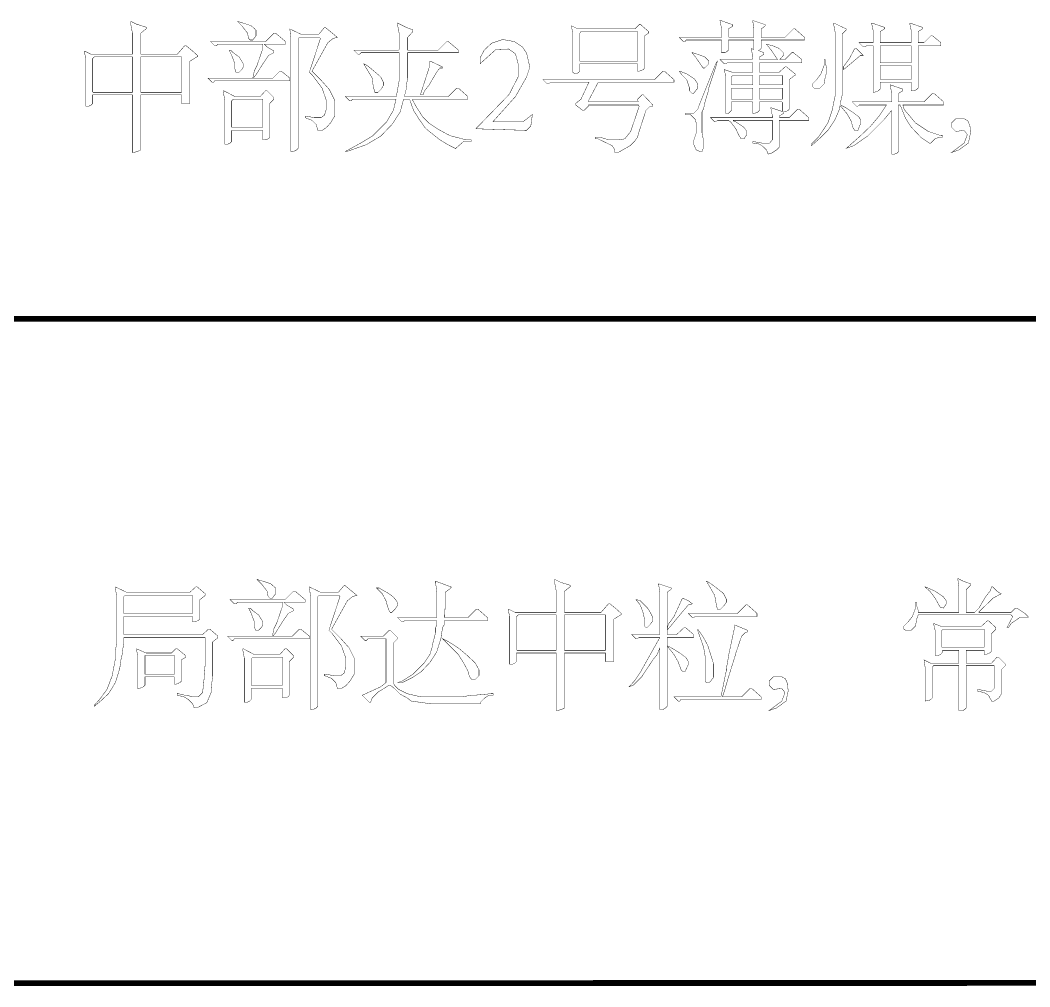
# Model space of a CAD drawing. Extents: x 94 to 452, y -72 to 1042.
# Drawn here: x 284.53 to 310.75, y 358.03 to 383.14 of the extents above; entities that cross this region are included whole.
import ezdxf

# ---------------------------------------------------------------- set-up
doc = ezdxf.new("R2010")
doc.units = 0
doc.header["$MEASUREMENT"] = 0
doc.layers.add('TREE_LAYER', color=7, linetype='Continuous')

msp = doc.modelspace()

# ---------------------------------------------------------------- linework, layer by layer
at = {"layer": 'TREE_LAYER'}
for points, const_width, elevation in [([(287.411292, 383.105089), (287.397567, 383.105089), (287.397567, 383.036462), (287.438743, 382.816854), (287.438743, 382.267834), (287.438743, 382.254109), (286.368155, 382.254109), (286.203449, 382.336462), (286.189724, 382.336462), (286.189724, 382.322736), (286.2309, 382.15803), (286.2309, 380.909011), (286.313253, 380.909011), (286.368155, 380.936462), (286.409332, 380.977638), (286.409332, 381.197246), (286.423057, 381.197246), (287.438743, 381.197246), (287.438743, 381.197246), (287.438743, 379.701168), (287.47992, 379.701168), (287.603449, 379.742344), (287.658351, 379.769795), (287.658351, 381.197246), (287.658351, 381.197246), (288.715214, 381.197246), (288.715214, 381.197246), (288.715214, 380.977638), (288.934822, 380.977638), (288.934822, 382.075677), (289.113253, 382.185481), (289.126979, 382.185481), (289.126979, 382.226658), (288.989724, 382.350187), (288.838743, 382.473717), (288.797567, 382.473717), (288.60541, 382.254109), (287.658351, 382.254109), (287.658351, 382.267834), (287.658351, 382.803128), (287.795606, 382.912932), (287.809332, 382.912932), (287.809332, 382.954109), (287.589724, 383.022736), (287.575998, 383.022736), (287.411292, 383.105089), (287.411292, 383.105089)], 0.01, 47), ([(290.183841, 383.105089), (290.170116, 383.105089), (290.293645, 382.98156), (290.4309, 382.803128), (290.458351, 382.665873), (290.499528, 382.624697), (290.568155, 382.624697), (290.650508, 382.734501), (290.650508, 382.885481), (290.526979, 382.995285), (290.321096, 383.063913), (290.266194, 383.077638), (290.183841, 383.105089), (290.183841, 383.105089)], 0.01, 47), ([(302.715214, 383.13254), (302.701488, 383.13254), (302.701488, 383.118815), (302.742665, 382.926658), (302.742665, 382.70705), (302.742665, 382.693324), (301.644626, 382.693324), (301.75443, 382.583521), (301.795606, 382.583521), (301.823057, 382.624697), (302.742665, 382.624697), (302.742665, 382.624697), (302.742665, 382.295285), (302.825018, 382.295285), (302.87992, 382.322736), (302.921096, 382.363913), (302.921096, 382.624697), (302.934822, 382.624697), (303.57992, 382.624697), (303.57992, 382.624697), (303.57992, 382.391364), (303.57992, 382.377638), (303.511292, 382.405089), (303.552469, 382.199207), (303.538743, 382.116854), (302.701488, 382.116854), (302.811292, 382.00705), (302.852469, 382.00705), (302.893645, 382.034501), (303.538743, 382.034501), (303.552469, 382.034501), (303.552469, 381.787442), (303.538743, 381.787442), (303.017175, 381.787442), (302.934822, 381.814893), (302.811292, 381.85607), (302.852469, 381.677638), (302.852469, 380.716854), (302.921096, 380.716854), (303.003449, 380.799207), (303.003449, 381.005089), (303.003449, 381.018815), (303.538743, 381.018815), (303.552469, 381.005089), (303.552469, 380.716854), (303.634822, 380.730579), (303.689724, 380.75803), (303.7309, 380.799207), (303.7309, 381.005089), (303.7309, 381.018815), (304.307371, 381.018815), (304.321096, 381.005089), (304.321096, 380.771756), (304.307371, 380.771756), (304.019136, 380.867834), (304.060312, 380.661952), (304.060312, 380.60705), (302.45443, 380.60705), (302.564234, 380.497246), (302.591685, 380.497246), (302.632861, 380.538423), (302.921096, 380.538423), (302.975998, 380.497246), (303.113253, 380.318815), (303.181881, 380.167834), (303.250508, 380.05803), (303.332861, 380.05803), (303.332861, 380.071756), (303.401488, 380.167834), (303.401488, 380.250187), (303.319136, 380.359991), (303.113253, 380.497246), (303.044626, 380.524697), (303.044626, 380.538423), (303.044626, 380.538423), (304.060312, 380.538423), (304.060312, 380.538423), (304.060312, 380.030579), (303.991685, 379.948226), (303.785802, 379.948226), (303.552469, 379.989403), (303.552469, 379.948226), (303.7309, 379.920775), (303.840704, 379.838423), (303.909332, 379.769795), (303.950508, 379.659991), (304.046587, 379.687442), (304.170116, 379.769795), (304.238743, 379.838423), (304.238743, 380.538423), (304.252469, 380.538423), (305.007371, 380.538423), (305.007371, 380.60705), (304.760312, 380.826658), (304.719136, 380.826658), (304.499528, 380.60705), (304.252469, 380.60705), (304.238743, 380.620775), (304.238743, 380.648226), (304.348547, 380.716854), (304.348547, 380.75803), (304.362273, 380.75803), (304.458351, 380.785481), (304.499528, 380.826658), (304.499528, 381.595285), (304.636783, 381.705089), (304.650508, 381.705089), (304.650508, 381.746266), (304.4309, 381.924697), (304.389724, 381.924697), (304.238743, 381.787442), (303.7309, 381.787442), (303.7309, 381.787442), (303.7309, 382.034501), (303.7309, 382.034501), (304.828939, 382.034501), (304.828939, 382.116854), (304.609332, 382.295285), (304.568155, 382.295285), (304.389724, 382.116854), (304.252469, 382.116854), (304.252469, 382.116854), (304.348547, 382.226658), (304.348547, 382.295285), (304.238743, 382.405089), (304.074037, 382.473717), (304.019136, 382.487442), (303.923057, 382.514893), (303.909332, 382.514893), (304.019136, 382.377638), (304.197567, 382.116854), (304.197567, 382.116854), (303.7309, 382.116854), (303.7309, 382.185481), (303.840704, 382.254109), (303.840704, 382.295285), (303.703449, 382.350187), (303.772077, 382.405089), (303.772077, 382.624697), (303.772077, 382.624697), (304.897567, 382.624697), (304.897567, 382.693324), (304.650508, 382.912932), (304.609332, 382.912932), (304.389724, 382.693324), (303.772077, 382.693324), (303.772077, 382.70705), (303.772077, 382.912932), (303.868155, 382.98156), (303.881881, 383.022736), (303.552469, 383.13254), (303.552469, 383.13254), (303.552469, 383.118815), (303.57992, 382.926658), (303.57992, 382.70705), (303.57992, 382.693324), (302.934822, 382.693324), (302.921096, 382.70705), (302.921096, 382.912932), (303.0309, 382.98156), (303.0309, 383.022736), (302.715214, 383.13254), (302.715214, 383.13254)], 0.01, 47), ([(292.448547, 382.954109), (292.421096, 382.940383), (292.283841, 382.775677), (291.817175, 382.775677), (291.528939, 382.912932), (291.55639, 382.679599), (291.55639, 379.728619), (291.652469, 379.742344), (291.707371, 379.769795), (291.748547, 379.810972), (291.748547, 382.665873), (291.775998, 382.693324), (292.297567, 382.693324), (292.325018, 382.665873), (292.036783, 381.787442), (292.119136, 381.705089), (292.366194, 381.375677), (292.475998, 381.059991), (292.475998, 380.826658), (292.434822, 380.689403), (292.434822, 380.675677), (292.338743, 380.60705), (292.160312, 380.60705), (291.95443, 380.648226), (291.926979, 380.648226), (291.926979, 380.60705), (292.10541, 380.538423), (292.215214, 380.428619), (292.25639, 380.277638), (292.366194, 380.277638), (292.475998, 380.346266), (292.585802, 380.469795), (292.695606, 380.648226), (292.695606, 381.059991), (292.558351, 381.334501), (292.338743, 381.58156), (292.10541, 381.814893), (292.517175, 382.55607), (292.65443, 382.665873), (292.764234, 382.693324), (292.448547, 382.954109), (292.448547, 382.954109)], 0.01, 47), ([(294.328939, 383.063913), (294.328939, 383.063913), (294.328939, 383.009011), (294.370116, 382.789403), (294.370116, 382.377638), (294.35639, 382.363913), (293.189724, 382.363913), (293.299528, 382.254109), (293.340704, 382.254109), (293.381881, 382.295285), (294.35639, 382.295285), (294.370116, 382.295285), (294.370116, 381.58156), (294.301488, 381.183521), (294.301488, 381.15607), (292.970116, 381.15607), (293.07992, 381.046266), (293.121096, 381.046266), (293.162273, 381.087442), (294.287763, 381.087442), (294.287763, 381.087442), (294.219136, 380.799207), (294.040704, 380.497246), (293.670116, 380.126658), (293.395606, 379.961952), (292.970116, 379.728619), (293.011292, 379.728619), (293.519136, 379.90705), (293.889724, 380.126658), (294.191685, 380.442344), (294.397567, 380.75803), (294.47992, 381.073717), (294.493645, 381.087442), (294.6309, 381.087442), (294.644626, 381.073717), (294.740704, 380.799207), (294.877959, 380.579599), (295.042665, 380.346266), (295.083841, 380.305089), (295.426979, 380.030579), (295.660312, 379.893324), (295.825018, 379.810972), (295.838743, 379.810972), (296.044626, 379.989403), (296.236783, 379.989403), (296.236783, 380.030579), (296.113253, 380.030579), (295.687763, 380.140383), (295.358351, 380.318815), (295.138743, 380.469795), (294.987763, 380.620775), (294.809332, 380.895285), (294.713253, 381.073717), (294.726979, 381.087442), (296.15443, 381.087442), (296.15443, 381.15607), (295.907371, 381.375677), (295.866194, 381.375677), (295.646587, 381.15607), (294.507371, 381.15607), (294.507371, 381.169795), (294.548547, 381.334501), (294.562273, 381.485481), (294.589724, 381.636462), (294.589724, 382.295285), (294.589724, 382.295285), (295.907371, 382.295285), (295.907371, 382.363913), (295.646587, 382.583521), (295.60541, 382.583521), (295.385802, 382.363913), (294.589724, 382.363913), (294.589724, 382.377638), (294.589724, 382.693324), (294.726979, 382.844305), (294.726979, 382.885481), (294.548547, 382.954109), (294.328939, 383.063913), (294.328939, 383.063913)], 0.01, 47), ([(300.642665, 383.022736), (300.601488, 383.022736), (300.491685, 382.912932), (299.009332, 382.912932), (298.844626, 382.995285), (298.872077, 382.816854), (298.872077, 381.787442), (298.940704, 381.746266), (298.981881, 381.746266), (299.064234, 381.814893), (299.064234, 381.993324), (299.064234, 382.00705), (300.560312, 382.00705), (300.560312, 381.993324), (300.560312, 381.814893), (300.601488, 381.814893), (300.711292, 381.85607), (300.738743, 381.897246), (300.738743, 382.734501), (300.848547, 382.803128), (300.848547, 382.844305), (300.642665, 383.022736), (300.642665, 383.022736)], 0.01, 47), ([(299.091685, 382.844305), (299.091685, 382.844305), (300.560312, 382.844305), (300.560312, 382.844305), (300.560312, 382.075677), (300.560312, 382.075677), (299.064234, 382.075677), (299.064234, 382.075677), (299.064234, 382.803128), (299.091685, 382.844305), (299.091685, 382.844305)], 0.01, 47), ([(305.666194, 383.063913), (305.652469, 383.063913), (305.652469, 383.036462), (305.693645, 382.816854), (305.693645, 381.183521), (305.638743, 380.922736), (305.625018, 380.826658), (305.515214, 380.497246), (305.40541, 380.318815), (305.25443, 380.099207), (305.075998, 379.920775), (305.075998, 379.879599), (305.309332, 380.085481), (305.515214, 380.291364), (305.693645, 380.565873), (305.803449, 380.826658), (305.817175, 380.909011), (305.844626, 380.895285), (305.995606, 380.716854), (306.10541, 380.524697), (306.160312, 380.33254), (306.201488, 380.277638), (306.283841, 380.277638), (306.352469, 380.45607), (306.352469, 380.538423), (306.325018, 380.60705), (306.297567, 380.634501), (306.132861, 380.75803), (305.968155, 380.867834), (305.8309, 380.936462), (305.8309, 381.005089), (305.872077, 381.183521), (305.872077, 382.775677), (305.981881, 382.885481), (305.981881, 382.912932), (305.803449, 382.995285), (305.666194, 383.063913), (305.666194, 383.063913)], 0.01, 47), ([(306.65443, 383.063913), (306.640704, 383.063913), (306.640704, 383.050187), (306.681881, 382.85803), (306.681881, 382.55607), (306.681881, 382.55607), (306.311292, 382.55607), (306.421096, 382.446266), (306.462273, 382.446266), (306.503449, 382.473717), (306.681881, 382.473717), (306.681881, 382.473717), (306.681881, 381.265873), (306.764234, 381.279599), (306.819136, 381.30705), (306.860312, 381.348226), (306.860312, 381.526658), (306.874037, 381.526658), (307.670116, 381.526658), (307.670116, 381.526658), (307.670116, 381.30705), (307.738743, 381.30705), (307.807371, 381.334501), (307.848547, 381.375677), (307.848547, 382.473717), (307.862273, 382.473717), (308.438743, 382.473717), (308.438743, 382.55607), (308.219136, 382.734501), (308.177959, 382.734501), (307.999528, 382.55607), (307.862273, 382.55607), (307.848547, 382.55607), (307.848547, 382.844305), (307.958351, 382.912932), (307.958351, 382.954109), (307.642665, 383.063913), (307.628939, 383.063913), (307.628939, 383.050187), (307.670116, 382.85803), (307.670116, 382.55607), (307.670116, 382.55607), (306.874037, 382.55607), (306.860312, 382.55607), (306.860312, 382.844305), (306.970116, 382.912932), (306.970116, 382.954109), (306.65443, 383.063913), (306.65443, 383.063913)], 0.01, 47), ([(291.158351, 382.803128), (291.117175, 382.803128), (290.897567, 382.583521), (289.470116, 382.583521), (289.57992, 382.473717), (289.621096, 382.473717), (289.662273, 382.514893), (290.828939, 382.514893), (290.828939, 382.514893), (290.828939, 382.405089), (290.677959, 381.965873), (290.609332, 381.828619), (290.568155, 381.636462), (289.401488, 381.636462), (289.511292, 381.526658), (289.552469, 381.526658), (289.57992, 381.567834), (291.528939, 381.567834), (291.528939, 381.636462), (291.309332, 381.814893), (291.268155, 381.814893), (291.089724, 381.636462), (290.581881, 381.636462), (290.581881, 381.636462), (290.650508, 381.718815), (290.828939, 382.00705), (290.97992, 382.226658), (291.117175, 382.295285), (291.117175, 382.336462), (290.938743, 382.446266), (290.870116, 382.514893), (290.870116, 382.514893), (291.419136, 382.514893), (291.419136, 382.583521), (291.158351, 382.803128), (291.158351, 382.803128)], 0.01, 47), ([(297.362273, 382.583521), (297.060312, 382.638423), (296.772077, 382.542344), (296.57992, 382.363913), (296.470116, 382.15803), (296.470116, 382.00705), (296.881881, 382.377638), (297.211292, 382.391364), (297.389724, 382.267834), (297.458351, 382.00705), (297.458351, 381.663913), (297.225018, 381.210972), (296.360312, 380.318815), (297.677959, 380.277638), (297.787763, 380.387442), (297.828939, 380.689403), (297.581881, 380.497246), (296.881881, 380.497246), (296.799528, 380.497246), (297.389724, 381.15607), (297.677959, 381.663913), (297.719136, 381.787442), (297.760312, 381.910972), (297.760312, 381.938423), (297.732861, 382.048226), (297.691685, 382.226658), (297.677959, 382.28156), (297.581881, 382.43254), (297.568155, 382.446266), (297.362273, 382.583521), (297.362273, 382.583521)], 0.01, 47), ([(289.991685, 382.363913), (289.950508, 382.363913), (290.019136, 382.226658), (290.101488, 382.00705), (290.101488, 381.883521), (290.128939, 381.787442), (290.128939, 381.787442), (290.211292, 381.787442), (290.27992, 381.85607), (290.321096, 381.924697), (290.321096, 382.00705), (290.27992, 382.075677), (290.211292, 382.185481), (290.060312, 382.295285), (289.991685, 382.363913), (289.991685, 382.363913)], 0.01, 47), ([(306.242665, 382.405089), (306.201488, 382.405089), (306.064234, 382.144305), (305.913253, 381.938423), (305.913253, 381.85607), (306.352469, 382.226658), (306.421096, 382.226658), (306.242665, 382.405089), (306.242665, 382.405089)], 0.01, 47), ([(306.860312, 382.473717), (306.874037, 382.473717), (307.670116, 382.473717), (307.670116, 382.473717), (307.670116, 382.048226), (307.670116, 382.034501), (306.874037, 382.034501), (306.860312, 382.048226), (306.860312, 382.473717), (306.860312, 382.473717)], 0.01, 47), ([(286.450508, 382.185481), (286.450508, 382.185481), (287.438743, 382.185481), (287.438743, 382.185481), (287.438743, 381.279599), (287.438743, 381.265873), (286.423057, 381.265873), (286.409332, 381.279599), (286.409332, 382.144305), (286.450508, 382.185481), (286.450508, 382.185481)], 0.01, 47), ([(287.658351, 382.185481), (287.658351, 382.185481), (288.715214, 382.185481), (288.715214, 382.185481), (288.715214, 381.279599), (288.715214, 381.265873), (287.658351, 381.265873), (287.658351, 381.279599), (287.658351, 382.185481), (287.658351, 382.185481)], 0.01, 47), ([(295.17992, 382.075677), (295.166194, 382.075677), (295.166194, 381.965873), (294.919136, 381.197246), (294.987763, 381.197246), (295.028939, 381.30705), (295.138743, 381.444305), (295.358351, 381.814893), (295.426979, 381.897246), (295.495606, 381.897246), (295.495606, 381.924697), (295.17992, 382.075677), (295.17992, 382.075677)], 0.01, 47), ([(302.632861, 382.075677), (302.591685, 382.00705), (302.152469, 380.909011), (302.125018, 380.826658), (302.015214, 380.716854), (301.795606, 380.716854), (301.795606, 380.689403), (301.932861, 380.689403), (302.05639, 380.565873), (302.083841, 380.469795), (302.083841, 380.209011), (302.015214, 380.003128), (302.015214, 379.920775), (302.083841, 379.769795), (302.17992, 379.728619), (302.234822, 379.728619), (302.262273, 379.797246), (302.262273, 380.071756), (302.234822, 380.209011), (302.234822, 380.75803), (302.275998, 380.840383), (302.317175, 381.03254), (302.413253, 381.348226), (302.413253, 381.389403), (302.591685, 381.924697), (302.632861, 382.075677), (302.632861, 382.075677)], 0.01, 47), ([(301.987763, 382.295285), (301.974037, 382.295285), (302.083841, 382.15803), (302.262273, 381.897246), (302.303449, 381.897246), (302.413253, 382.00705), (302.413253, 382.075677), (302.303449, 382.185481), (302.125018, 382.254109), (302.070116, 382.267834), (301.987763, 382.295285), (301.987763, 382.295285)], 0.01, 47), ([(305.432861, 382.116854), (305.40541, 382.116854), (305.40541, 381.965873), (305.323057, 381.746266), (305.213253, 381.595285), (305.103449, 381.485481), (305.103449, 381.416854), (305.144626, 381.375677), (305.295606, 381.375677), (305.40541, 381.485481), (305.432861, 381.650187), (305.432861, 381.677638), (305.474037, 381.773717), (305.474037, 381.897246), (305.432861, 382.034501), (305.432861, 382.116854), (305.432861, 382.116854)], 0.01, 47), ([(293.450508, 382.00705), (293.450508, 382.00705), (293.464234, 381.979599), (293.670116, 381.636462), (293.697567, 381.403128), (293.738743, 381.279599), (293.738743, 381.265873), (293.821096, 381.265873), (293.903449, 381.348226), (293.958351, 381.444305), (293.958351, 381.526658), (293.889724, 381.663913), (293.862273, 381.691364), (293.670116, 381.85607), (293.532861, 381.965873), (293.450508, 382.00705), (293.450508, 382.00705)], 0.01, 47), ([(301.260312, 381.814893), (301.219136, 381.814893), (300.999528, 381.595285), (298.103449, 381.595285), (298.213253, 381.485481), (298.25443, 381.485481), (298.295606, 381.526658), (299.297567, 381.526658), (299.297567, 381.526658), (299.283841, 381.499207), (299.091685, 381.087442), (298.95443, 380.977638), (298.95443, 380.936462), (299.132861, 380.799207), (299.174037, 380.799207), (299.283841, 380.909011), (299.283841, 380.936462), (300.587763, 380.936462), (300.601488, 380.895285), (300.381881, 380.250187), (300.2309, 380.05803), (300.066194, 380.030579), (299.819136, 380.030579), (299.585802, 380.099207), (299.462273, 380.099207), (299.462273, 380.05803), (299.5309, 380.05803), (299.901488, 379.879599), (299.970116, 379.769795), (299.970116, 379.701168), (300.052469, 379.701168), (300.368155, 379.879599), (300.491685, 380.003128), (300.560312, 380.099207), (300.601488, 380.250187), (300.77992, 380.799207), (300.889724, 380.909011), (300.958351, 380.909011), (300.958351, 380.936462), (300.711292, 381.197246), (300.670116, 381.197246), (300.560312, 381.087442), (300.574037, 381.03254), (300.574037, 381.018815), (299.283841, 381.018815), (299.283841, 381.046266), (299.5309, 381.512932), (299.544626, 381.526658), (301.507371, 381.526658), (301.507371, 381.595285), (301.260312, 381.814893), (301.260312, 381.814893)], 0.01, 47), ([(301.658351, 381.814893), (301.644626, 381.814893), (301.713253, 381.718815), (301.836783, 381.595285), (301.90541, 381.389403), (301.90541, 381.30705), (301.974037, 381.238423), (302.015214, 381.238423), (302.125018, 381.375677), (302.111292, 381.499207), (302.042665, 381.609011), (301.836783, 381.746266), (301.658351, 381.814893), (301.658351, 381.814893)], 0.01, 47), ([(306.860312, 381.965873), (306.874037, 381.965873), (307.670116, 381.965873), (307.670116, 381.965873), (307.670116, 381.609011), (307.670116, 381.595285), (306.874037, 381.595285), (306.860312, 381.609011), (306.860312, 381.965873), (306.860312, 381.965873)], 0.01, 47), ([(303.044626, 381.705089), (303.058351, 381.705089), (303.538743, 381.705089), (303.552469, 381.705089), (303.552469, 381.45803), (303.538743, 381.45803), (303.003449, 381.45803), (303.003449, 381.45803), (303.003449, 381.677638), (303.044626, 381.705089), (303.044626, 381.705089)], 0.01, 47), ([(303.7309, 381.705089), (303.7309, 381.705089), (304.307371, 381.705089), (304.321096, 381.705089), (304.321096, 381.45803), (304.307371, 381.45803), (303.7309, 381.45803), (303.7309, 381.45803), (303.7309, 381.705089), (303.7309, 381.705089)], 0.01, 47), ([(289.813253, 381.30705), (289.799528, 381.30705), (289.799528, 381.279599), (289.840704, 381.059991), (289.840704, 379.920775), (289.923057, 379.920775), (289.977959, 379.948226), (290.019136, 379.989403), (290.019136, 380.277638), (290.032861, 380.277638), (290.828939, 380.277638), (290.828939, 380.277638), (290.828939, 380.030579), (290.870116, 380.030579), (290.97992, 380.05803), (291.007371, 380.099207), (291.007371, 380.977638), (291.117175, 381.087442), (291.117175, 381.128619), (290.938743, 381.30705), (290.897567, 381.30705), (290.760312, 381.15607), (290.101488, 381.15607), (289.813253, 381.30705), (289.813253, 381.30705)], 0.01, 47), ([(303.003449, 381.375677), (303.003449, 381.375677), (303.538743, 381.375677), (303.552469, 381.375677), (303.552469, 381.087442), (303.538743, 381.087442), (303.003449, 381.087442), (303.003449, 381.087442), (303.003449, 381.375677), (303.003449, 381.375677)], 0.01, 47), ([(303.7309, 381.375677), (303.7309, 381.375677), (304.307371, 381.375677), (304.321096, 381.375677), (304.321096, 381.087442), (304.307371, 381.087442), (303.7309, 381.087442), (303.7309, 381.087442), (303.7309, 381.375677), (303.7309, 381.375677)], 0.01, 47), ([(307.134822, 381.45803), (307.121096, 381.45803), (307.121096, 381.430579), (307.162273, 381.252148), (307.162273, 381.018815), (307.148547, 381.018815), (306.132861, 381.018815), (306.242665, 380.909011), (306.283841, 380.909011), (306.311292, 380.936462), (307.011292, 380.936462), (307.025018, 380.936462), (306.832861, 380.648226), (306.613253, 380.387442), (306.325018, 380.112932), (305.981881, 379.810972), (306.174037, 379.879599), (306.5309, 380.126658), (306.970116, 380.565873), (307.148547, 380.785481), (307.162273, 380.785481), (307.162273, 379.659991), (307.2309, 379.659991), (307.299528, 379.687442), (307.340704, 379.728619), (307.340704, 380.936462), (307.340704, 380.936462), (307.368155, 380.936462), (307.381881, 380.936462), (307.519136, 380.593324), (307.670116, 380.359991), (307.9309, 380.085481), (308.136783, 379.948226), (308.177959, 379.948226), (308.287763, 380.05803), (308.397567, 380.099207), (308.47992, 380.099207), (308.47992, 380.140383), (308.438743, 380.140383), (308.109332, 380.250187), (307.77992, 380.469795), (307.491685, 380.812932), (307.477959, 380.840383), (307.450508, 380.936462), (307.450508, 380.936462), (308.507371, 380.936462), (308.507371, 381.018815), (308.260312, 381.238423), (308.219136, 381.238423), (307.999528, 381.018815), (307.340704, 381.018815), (307.340704, 381.018815), (307.340704, 381.238423), (307.450508, 381.30705), (307.450508, 381.348226), (307.134822, 381.45803), (307.134822, 381.45803)], 0.01, 47), ([(290.060312, 381.087442), (290.060312, 381.087442), (290.828939, 381.087442), (290.828939, 381.087442), (290.828939, 380.359991), (290.828939, 380.359991), (290.032861, 380.359991), (290.019136, 380.359991), (290.019136, 381.046266), (290.060312, 381.087442), (290.060312, 381.087442)], 0.01, 47), ([(309.042665, 380.579599), (308.823057, 380.579599), (308.713253, 380.469795), (308.713253, 380.359991), (308.823057, 380.250187), (309.042665, 380.277638), (309.125018, 380.167834), (309.042665, 379.948226), (308.713253, 379.701168), (308.90541, 379.769795), (309.152469, 379.948226), (309.207371, 380.209011), (309.193645, 380.387442), (309.138743, 380.524697), (309.042665, 380.579599), (309.042665, 380.579599)], 0.01, 47), ([(221.22612, 375.368134), (399.22612, 375.400741)], 0.15, 178.000003), ([(286.999512, 368.417622), (286.999512, 368.417622), (286.999512, 368.403897), (287.026963, 368.184289), (287.026963, 366.948995), (286.999512, 366.729387), (286.999512, 366.550956), (286.930884, 366.194093), (286.917159, 366.11174), (286.779904, 365.754877), (286.587747, 365.494093), (286.450492, 365.343113), (286.450492, 365.315662), (286.615198, 365.452917), (286.821081, 365.645073), (286.999512, 365.933309), (287.109316, 366.290171), (287.123041, 366.372524), (287.136767, 366.468603), (287.136767, 366.496054), (287.177943, 366.674485), (287.191669, 366.81174), (287.21912, 366.935269), (287.21912, 367.099975), (287.21912, 367.099975), (289.332845, 367.099975), (289.332845, 367.099975), (289.332845, 366.427426), (289.305394, 366.11174), (289.305394, 366.056838), (289.264218, 365.672524), (289.154414, 365.56272), (288.989708, 365.56272), (288.866179, 365.603897), (288.811277, 365.603897), (288.632845, 365.645073), (288.605394, 365.645073), (288.605394, 365.603897), (288.783826, 365.56272), (288.89363, 365.494093), (289.003433, 365.384289), (289.04461, 365.274485), (289.113237, 365.274485), (289.374022, 365.41174), (289.483826, 365.672524), (289.483826, 365.713701), (289.497551, 365.878407), (289.525002, 366.098015), (289.525002, 366.990171), (289.662257, 367.099975), (289.662257, 367.141152), (289.456375, 367.319583), (289.415198, 367.319583), (289.264218, 367.182328), (287.21912, 367.182328), (287.21912, 367.182328), (287.21912, 367.648995), (287.21912, 367.648995), (289.003433, 367.648995), (289.003433, 367.648995), (289.003433, 367.51174), (289.04461, 367.51174), (289.140688, 367.539191), (289.19559, 367.580368), (289.19559, 368.088211), (289.332845, 368.198015), (289.332845, 368.198015), (289.332845, 368.239191), (289.126963, 368.417622), (289.085786, 368.417622), (288.934806, 368.280368), (287.287747, 368.280368), (286.999512, 368.417622), (286.999512, 368.417622)], 0.01, 48), ([(290.691669, 368.609779), (290.677943, 368.609779), (290.801473, 368.48625), (290.938728, 368.307819), (290.966179, 368.170564), (291.007355, 368.129387), (291.075982, 368.129387), (291.158335, 368.239191), (291.158335, 368.390171), (291.034806, 368.499975), (290.828924, 368.568603), (290.774022, 368.582328), (290.691669, 368.609779), (290.691669, 368.609779)], 0.01, 48), ([(292.956375, 368.458799), (292.928924, 368.445073), (292.791669, 368.280368), (292.325002, 368.280368), (292.036767, 368.417622), (292.064218, 368.184289), (292.064218, 365.233309), (292.160296, 365.247034), (292.215198, 365.274485), (292.256375, 365.315662), (292.256375, 368.170564), (292.283826, 368.198015), (292.805394, 368.198015), (292.832845, 368.170564), (292.54461, 367.292132), (292.626963, 367.209779), (292.874022, 366.880368), (292.983826, 366.564681), (292.983826, 366.331348), (292.942649, 366.194093), (292.942649, 366.180368), (292.846571, 366.11174), (292.668139, 366.11174), (292.462257, 366.152917), (292.434806, 366.152917), (292.434806, 366.11174), (292.613237, 366.043113), (292.723041, 365.933309), (292.764218, 365.782328), (292.874022, 365.782328), (292.983826, 365.850956), (293.09363, 365.974485), (293.203433, 366.152917), (293.203433, 366.564681), (293.066179, 366.839191), (292.846571, 367.08625), (292.613237, 367.319583), (293.025002, 368.06076), (293.162257, 368.170564), (293.272061, 368.198015), (292.956375, 368.458799), (292.956375, 368.458799)], 0.01, 48), ([(295.317159, 368.568603), (295.317159, 368.568603), (295.317159, 368.513701), (295.34461, 368.294093), (295.34461, 367.621544), (295.34461, 367.621544), (294.328924, 367.621544), (294.438728, 367.51174), (294.466179, 367.51174), (294.507355, 367.539191), (295.34461, 367.539191), (295.34461, 367.539191), (295.34461, 367.429387), (295.317159, 367.36076), (295.317159, 367.23723), (295.248531, 366.976446), (295.234806, 366.880368), (295.166179, 366.66076), (295.015198, 366.441152), (294.726963, 366.152917), (294.452453, 365.974485), (294.328924, 365.933309), (294.452453, 365.933309), (294.726963, 366.070564), (294.946571, 366.221544), (295.166179, 366.454877), (295.34461, 366.729387), (295.454414, 367.08625), (295.49559, 367.36076), (295.536767, 367.429387), (295.536767, 367.539191), (295.550492, 367.539191), (296.662257, 367.539191), (296.662257, 367.621544), (296.415198, 367.841152), (296.374022, 367.841152), (296.154414, 367.621544), (295.550492, 367.621544), (295.550492, 367.676446), (295.564218, 367.923505), (295.564218, 368.280368), (295.701473, 368.376446), (295.715198, 368.390171), (295.715198, 368.417622), (295.49559, 368.499975), (295.317159, 368.568603), (295.317159, 368.568603)], 0.01, 48), ([(298.41912, 368.609779), (298.405394, 368.609779), (298.405394, 368.541152), (298.446571, 368.321544), (298.446571, 367.772524), (298.446571, 367.758799), (297.375982, 367.758799), (297.211277, 367.841152), (297.197551, 367.841152), (297.197551, 367.827426), (297.238728, 367.66272), (297.238728, 366.413701), (297.321081, 366.413701), (297.375982, 366.441152), (297.417159, 366.482328), (297.417159, 366.701936), (297.430884, 366.701936), (298.446571, 366.701936), (298.446571, 366.701936), (298.446571, 365.205858), (298.487747, 365.205858), (298.611277, 365.247034), (298.666179, 365.274485), (298.666179, 366.701936), (298.666179, 366.701936), (299.723041, 366.701936), (299.723041, 366.701936), (299.723041, 366.482328), (299.942649, 366.482328), (299.942649, 367.580368), (300.121081, 367.690171), (300.134806, 367.690171), (300.134806, 367.731348), (299.997551, 367.854877), (299.846571, 367.978407), (299.805394, 367.978407), (299.613237, 367.758799), (298.666179, 367.758799), (298.666179, 367.772524), (298.666179, 368.307819), (298.803433, 368.417622), (298.817159, 368.417622), (298.817159, 368.458799), (298.597551, 368.527426), (298.583826, 368.527426), (298.41912, 368.609779), (298.41912, 368.609779)], 0.01, 48), ([(301.109316, 368.499975), (301.109316, 368.499975), (301.109316, 368.472524), (301.136767, 368.294093), (301.136767, 367.182328), (301.136767, 367.182328), (300.409316, 367.182328), (300.51912, 367.072524), (300.560296, 367.072524), (300.587747, 367.099975), (301.136767, 367.099975), (301.136767, 367.099975), (300.628924, 366.194093), (300.477943, 365.974485), (300.340688, 365.823505), (300.450492, 365.864681), (300.6701, 366.084289), (300.958335, 366.523505), (301.068139, 366.66076), (301.136767, 366.825466), (301.136767, 366.825466), (301.136767, 365.233309), (301.21912, 365.233309), (301.287747, 365.274485), (301.328924, 365.315662), (301.328924, 366.880368), (301.328924, 366.880368), (301.342649, 366.866642), (301.507355, 366.66076), (301.617159, 366.468603), (301.685786, 366.276446), (301.726963, 366.221544), (301.79559, 366.221544), (301.877943, 366.399975), (301.877943, 366.482328), (301.836767, 366.550956), (301.823041, 366.578407), (301.658335, 366.701936), (301.479904, 366.81174), (301.328924, 366.894093), (301.328924, 367.099975), (301.328924, 367.099975), (302.015198, 367.099975), (302.015198, 367.182328), (301.809316, 367.36076), (301.768139, 367.36076), (301.575982, 367.182328), (301.328924, 367.182328), (301.328924, 367.182328), (301.328924, 367.292132), (301.658335, 367.690171), (301.877943, 367.950956), (301.987747, 367.978407), (301.877943, 368.06076), (301.726963, 368.129387), (301.507355, 367.648995), (301.356375, 367.443113), (301.328924, 367.319583), (301.328924, 367.319583), (301.328924, 368.280368), (301.425002, 368.348995), (301.438728, 368.390171), (301.109316, 368.499975), (301.109316, 368.499975)], 0.01, 48), ([(302.358335, 368.568603), (302.34461, 368.568603), (302.358335, 368.554877), (302.564218, 368.198015), (302.605394, 367.964681), (302.632845, 367.841152), (302.646571, 367.841152), (302.715198, 367.841152), (302.797551, 367.923505), (302.866179, 368.019583), (302.866179, 368.101936), (302.797551, 368.239191), (302.7701, 368.266642), (302.577943, 368.417622), (302.426963, 368.527426), (302.358335, 368.568603), (302.358335, 368.568603)], 0.01, 48), ([(308.877943, 368.63723), (308.877943, 368.63723), (308.877943, 368.623505), (308.905394, 368.403897), (308.905394, 367.772524), (308.905394, 367.758799), (307.848531, 367.758799), (307.848531, 367.813701), (307.807355, 367.93723), (307.807355, 368.019583), (307.779904, 368.019583), (307.779904, 367.868603), (307.697551, 367.648995), (307.587747, 367.51174), (307.477943, 367.401936), (307.477943, 367.319583), (307.51912, 367.292132), (307.6701, 367.292132), (307.779904, 367.401936), (307.807355, 367.566642), (307.807355, 367.580368), (307.848531, 367.690171), (310.264218, 367.690171), (310.305394, 367.648995), (310.154414, 367.36076), (310.19559, 367.36076), (310.264218, 367.470564), (310.483826, 367.621544), (310.703433, 367.621544), (310.703433, 367.648995), (310.621081, 367.731348), (310.415198, 367.868603), (310.374022, 367.868603), (310.264218, 367.758799), (309.426963, 367.758799), (309.426963, 367.772524), (309.797551, 368.129387), (310.003433, 368.239191), (309.89363, 368.307819), (309.783826, 368.417622), (309.756375, 368.417622), (309.715198, 368.307819), (309.605394, 368.170564), (309.426963, 367.868603), (309.317159, 367.758799), (309.097551, 367.758799), (309.097551, 367.772524), (309.097551, 368.348995), (309.207355, 368.458799), (309.207355, 368.499975), (309.015198, 368.568603), (308.877943, 368.63723), (308.877943, 368.63723)], 0.01, 48), ([(308.040688, 368.417622), (308.026963, 368.417622), (308.150492, 368.307819), (308.287747, 368.129387), (308.3701, 367.978407), (308.425002, 367.882328), (308.507355, 367.868603), (308.575982, 367.978407), (308.575982, 368.06076), (308.507355, 368.156838), (308.287747, 368.307819), (308.040688, 368.417622), (308.040688, 368.417622)], 0.01, 48), ([(287.246571, 368.198015), (287.246571, 368.198015), (289.003433, 368.198015), (289.003433, 368.198015), (289.003433, 367.731348), (289.003433, 367.731348), (287.21912, 367.731348), (287.21912, 367.731348), (287.21912, 368.170564), (287.246571, 368.198015), (287.246571, 368.198015)], 0.01, 48), ([(291.666179, 368.307819), (291.625002, 368.307819), (291.405394, 368.088211), (289.977943, 368.088211), (290.087747, 367.978407), (290.128924, 367.978407), (290.1701, 368.019583), (291.336767, 368.019583), (291.336767, 368.019583), (291.336767, 367.909779), (291.185786, 367.470564), (291.117159, 367.333309), (291.075982, 367.141152), (289.909316, 367.141152), (290.01912, 367.031348), (290.060296, 367.031348), (290.087747, 367.072524), (292.036767, 367.072524), (292.036767, 367.141152), (291.817159, 367.319583), (291.775982, 367.319583), (291.597551, 367.141152), (291.089708, 367.141152), (291.089708, 367.141152), (291.158335, 367.223505), (291.336767, 367.51174), (291.487747, 367.731348), (291.625002, 367.799975), (291.625002, 367.841152), (291.446571, 367.950956), (291.377943, 368.019583), (291.377943, 368.019583), (291.926963, 368.019583), (291.926963, 368.088211), (291.666179, 368.307819), (291.666179, 368.307819)], 0.01, 48), ([(293.848531, 368.390171), (293.779904, 368.390171), (293.930884, 368.239191), (294.026963, 368.06076), (294.068139, 367.909779), (294.109316, 367.799975), (294.136767, 367.758799), (294.177943, 367.758799), (294.260296, 367.841152), (294.328924, 367.93723), (294.315198, 368.033309), (294.232845, 368.143113), (294.109316, 368.239191), (293.848531, 368.390171), (293.848531, 368.390171)], 0.01, 48), ([(300.532845, 368.088211), (300.51912, 368.088211), (300.628924, 367.950956), (300.697551, 367.772524), (300.738728, 367.594093), (300.738728, 367.401936), (300.779904, 367.36076), (300.807355, 367.36076), (300.889708, 367.443113), (300.958335, 367.539191), (300.958335, 367.621544), (300.889708, 367.758799), (300.821081, 367.868603), (300.628924, 368.06076), (300.532845, 368.088211), (300.532845, 368.088211)], 0.01, 48), ([(303.415198, 367.950956), (303.374022, 367.950956), (303.154414, 367.731348), (301.877943, 367.731348), (301.987747, 367.621544), (302.015198, 367.621544), (302.056375, 367.648995), (303.662257, 367.648995), (303.662257, 367.731348), (303.415198, 367.950956), (303.415198, 367.950956)], 0.01, 48), ([(290.499512, 367.868603), (290.458335, 367.868603), (290.526963, 367.731348), (290.609316, 367.51174), (290.609316, 367.388211), (290.636767, 367.292132), (290.636767, 367.292132), (290.71912, 367.292132), (290.787747, 367.36076), (290.828924, 367.429387), (290.828924, 367.51174), (290.787747, 367.580368), (290.71912, 367.690171), (290.568139, 367.799975), (290.499512, 367.868603), (290.499512, 367.868603)], 0.01, 48), ([(297.458335, 367.690171), (297.458335, 367.690171), (298.446571, 367.690171), (298.446571, 367.690171), (298.446571, 366.784289), (298.446571, 366.770564), (297.430884, 366.770564), (297.417159, 366.784289), (297.417159, 367.648995), (297.458335, 367.690171), (297.458335, 367.690171)], 0.01, 48), ([(298.666179, 367.690171), (298.666179, 367.690171), (299.723041, 367.690171), (299.723041, 367.690171), (299.723041, 366.784289), (299.723041, 366.770564), (298.666179, 366.770564), (298.666179, 366.784289), (298.666179, 367.690171), (298.666179, 367.690171)], 0.01, 48), ([(303.085786, 367.429387), (303.085786, 367.429387), (303.085786, 367.388211), (302.934806, 366.688211), (302.907355, 366.523505), (302.866179, 366.290171), (302.866179, 366.248995), (302.728924, 365.576446), (302.715198, 365.56272), (301.507355, 365.56272), (301.617159, 365.452917), (301.658335, 365.452917), (301.685786, 365.494093), (303.772061, 365.494093), (303.772061, 365.56272), (303.525002, 365.782328), (303.483826, 365.782328), (303.264218, 365.56272), (302.7701, 365.56272), (302.7701, 365.576446), (302.825002, 365.741152), (302.907355, 366.029387), (303.113237, 366.688211), (303.113237, 366.701936), (303.264218, 367.141152), (303.346571, 367.223505), (303.415198, 367.250956), (303.415198, 367.292132), (303.085786, 367.429387), (303.085786, 367.429387)], 0.01, 48), ([(309.674022, 367.539191), (309.646571, 367.539191), (309.49559, 367.401936), (308.425002, 367.401936), (308.246571, 367.470564), (308.287747, 367.292132), (308.287747, 366.633309), (308.356375, 366.633309), (308.425002, 366.66076), (308.466179, 366.701936), (308.479904, 366.770564), (308.905394, 366.770564), (308.905394, 366.770564), (308.905394, 366.454877), (308.905394, 366.441152), (308.164218, 366.441152), (307.999512, 366.523505), (308.026963, 366.345073), (308.026963, 365.452917), (308.123041, 365.466642), (308.177943, 365.494093), (308.21912, 365.535269), (308.21912, 366.331348), (308.246571, 366.372524), (308.905394, 366.372524), (308.905394, 366.372524), (308.905394, 365.205858), (309.001473, 365.205858), (309.056375, 365.233309), (309.097551, 365.274485), (309.097551, 366.372524), (309.097551, 366.372524), (309.825002, 366.372524), (309.825002, 366.372524), (309.825002, 365.782328), (309.756375, 365.713701), (309.61912, 365.713701), (309.413237, 365.754877), (309.385786, 365.754877), (309.385786, 365.713701), (309.564218, 365.672524), (309.674022, 365.603897), (309.756375, 365.452917), (309.825002, 365.452917), (309.948531, 365.535269), (310.003433, 365.631348), (310.003433, 366.26272), (310.113237, 366.372524), (310.113237, 366.413701), (309.934806, 366.592132), (309.89363, 366.592132), (309.756375, 366.441152), (309.097551, 366.441152), (309.097551, 366.454877), (309.097551, 366.770564), (309.097551, 366.770564), (309.564218, 366.770564), (309.564218, 366.770564), (309.564218, 366.66076), (309.605394, 366.66076), (309.701473, 366.701936), (309.756375, 366.743113), (309.756375, 367.209779), (309.866179, 367.319583), (309.866179, 367.36076), (309.674022, 367.539191), (309.674022, 367.539191)], 0.01, 48), ([(294.136767, 367.292132), (294.109316, 367.292132), (293.958335, 367.141152), (293.368139, 367.141152), (293.477943, 367.031348), (293.51912, 367.031348), (293.560296, 367.072524), (294.026963, 367.072524), (294.026963, 367.058799), (294.026963, 365.933309), (293.889708, 365.823505), (293.409316, 365.603897), (293.587747, 365.425466), (293.628924, 365.425466), (293.6701, 365.535269), (293.821081, 365.68625), (294.109316, 365.864681), (294.136767, 365.864681), (294.246571, 365.782328), (294.397551, 365.631348), (294.575982, 365.535269), (294.685786, 365.452917), (295.179904, 365.384289), (296.483826, 365.384289), (296.483826, 365.425466), (296.59363, 365.535269), (296.703433, 365.603897), (296.813237, 365.603897), (296.813237, 365.645073), (296.758335, 365.645073), (296.31912, 365.603897), (296.236767, 365.603897), (296.003433, 365.56272), (294.932845, 365.56272), (294.575982, 365.645073), (294.356375, 365.754877), (294.246571, 365.864681), (294.21912, 365.933309), (294.21912, 366.96272), (294.328924, 367.072524), (294.328924, 367.099975), (294.136767, 367.292132), (294.136767, 367.292132)], 0.01, 48), ([(302.125002, 367.319583), (302.125002, 367.278407), (302.275982, 366.852917), (302.317159, 366.605858), (302.317159, 365.974485), (302.34461, 365.933309), (302.426963, 365.933309), (302.536767, 366.070564), (302.536767, 366.413701), (302.385786, 366.894093), (302.275982, 367.099975), (302.125002, 367.319583), (302.125002, 367.319583)], 0.01, 48), ([(308.507355, 367.319583), (308.507355, 367.319583), (309.564218, 367.319583), (309.564218, 367.319583), (309.564218, 366.852917), (309.564218, 366.852917), (308.479904, 366.852917), (308.466179, 366.852917), (308.466179, 367.292132), (308.507355, 367.319583), (308.507355, 367.319583)], 0.01, 48), ([(295.49559, 367.072524), (295.49559, 367.072524), (295.907355, 366.66076), (296.04461, 366.441152), (296.154414, 366.235269), (296.19559, 366.084289), (296.264218, 366.001936), (296.332845, 366.001936), (296.442649, 366.11174), (296.442649, 366.26272), (296.346571, 366.441152), (296.126963, 366.647034), (295.934806, 366.81174), (295.660296, 366.990171), (295.49559, 367.072524), (295.49559, 367.072524)], 0.01, 48), ([(287.548531, 366.81174), (287.548531, 366.81174), (287.548531, 366.798015), (287.575982, 366.633309), (287.575982, 365.782328), (287.672061, 365.796054), (287.726963, 365.823505), (287.768139, 365.864681), (287.768139, 366.070564), (287.768139, 366.084289), (288.523041, 366.084289), (288.536767, 366.070564), (288.536767, 365.892132), (288.577943, 365.892132), (288.674022, 365.933309), (288.715198, 365.974485), (288.715198, 366.523505), (288.825002, 366.592132), (288.825002, 366.633309), (288.605394, 366.81174), (288.564218, 366.81174), (288.454414, 366.701936), (287.79559, 366.701936), (287.548531, 366.81174), (287.548531, 366.81174)], 0.01, 48), ([(287.768139, 366.619583), (287.768139, 366.633309), (288.523041, 366.633309), (288.536767, 366.619583), (288.536767, 366.152917), (288.523041, 366.152917), (287.768139, 366.152917), (287.768139, 366.152917), (287.768139, 366.619583), (287.768139, 366.619583)], 0.01, 48), ([(290.321081, 366.81174), (290.307355, 366.81174), (290.307355, 366.784289), (290.348531, 366.564681), (290.348531, 365.425466), (290.430884, 365.425466), (290.485786, 365.452917), (290.526963, 365.494093), (290.526963, 365.782328), (290.540688, 365.782328), (291.336767, 365.782328), (291.336767, 365.782328), (291.336767, 365.535269), (291.377943, 365.535269), (291.487747, 365.56272), (291.515198, 365.603897), (291.515198, 366.482328), (291.625002, 366.592132), (291.625002, 366.633309), (291.446571, 366.81174), (291.405394, 366.81174), (291.268139, 366.66076), (290.609316, 366.66076), (290.321081, 366.81174), (290.321081, 366.81174)], 0.01, 48), ([(290.568139, 366.592132), (290.568139, 366.592132), (291.336767, 366.592132), (291.336767, 366.592132), (291.336767, 365.864681), (291.336767, 365.864681), (290.540688, 365.864681), (290.526963, 365.864681), (290.526963, 366.550956), (290.568139, 366.592132), (290.568139, 366.592132)], 0.01, 48), ([(304.307355, 366.084289), (304.087747, 366.084289), (303.977943, 365.974485), (303.977943, 365.864681), (304.087747, 365.754877), (304.307355, 365.782328), (304.389708, 365.672524), (304.307355, 365.452917), (303.977943, 365.205858), (304.1701, 365.274485), (304.417159, 365.452917), (304.472061, 365.713701), (304.458335, 365.892132), (304.403433, 366.029387), (304.307355, 366.084289), (304.307355, 366.084289)], 0.01, 48), ([(221.22612, 358.105936), (399.22612, 358.157359)], 0.15, 178.000007)]:
    msp.add_lwpolyline(points, dxfattribs=dict(at, const_width=const_width, elevation=elevation))

doc.saveas('drawing.dxf')
